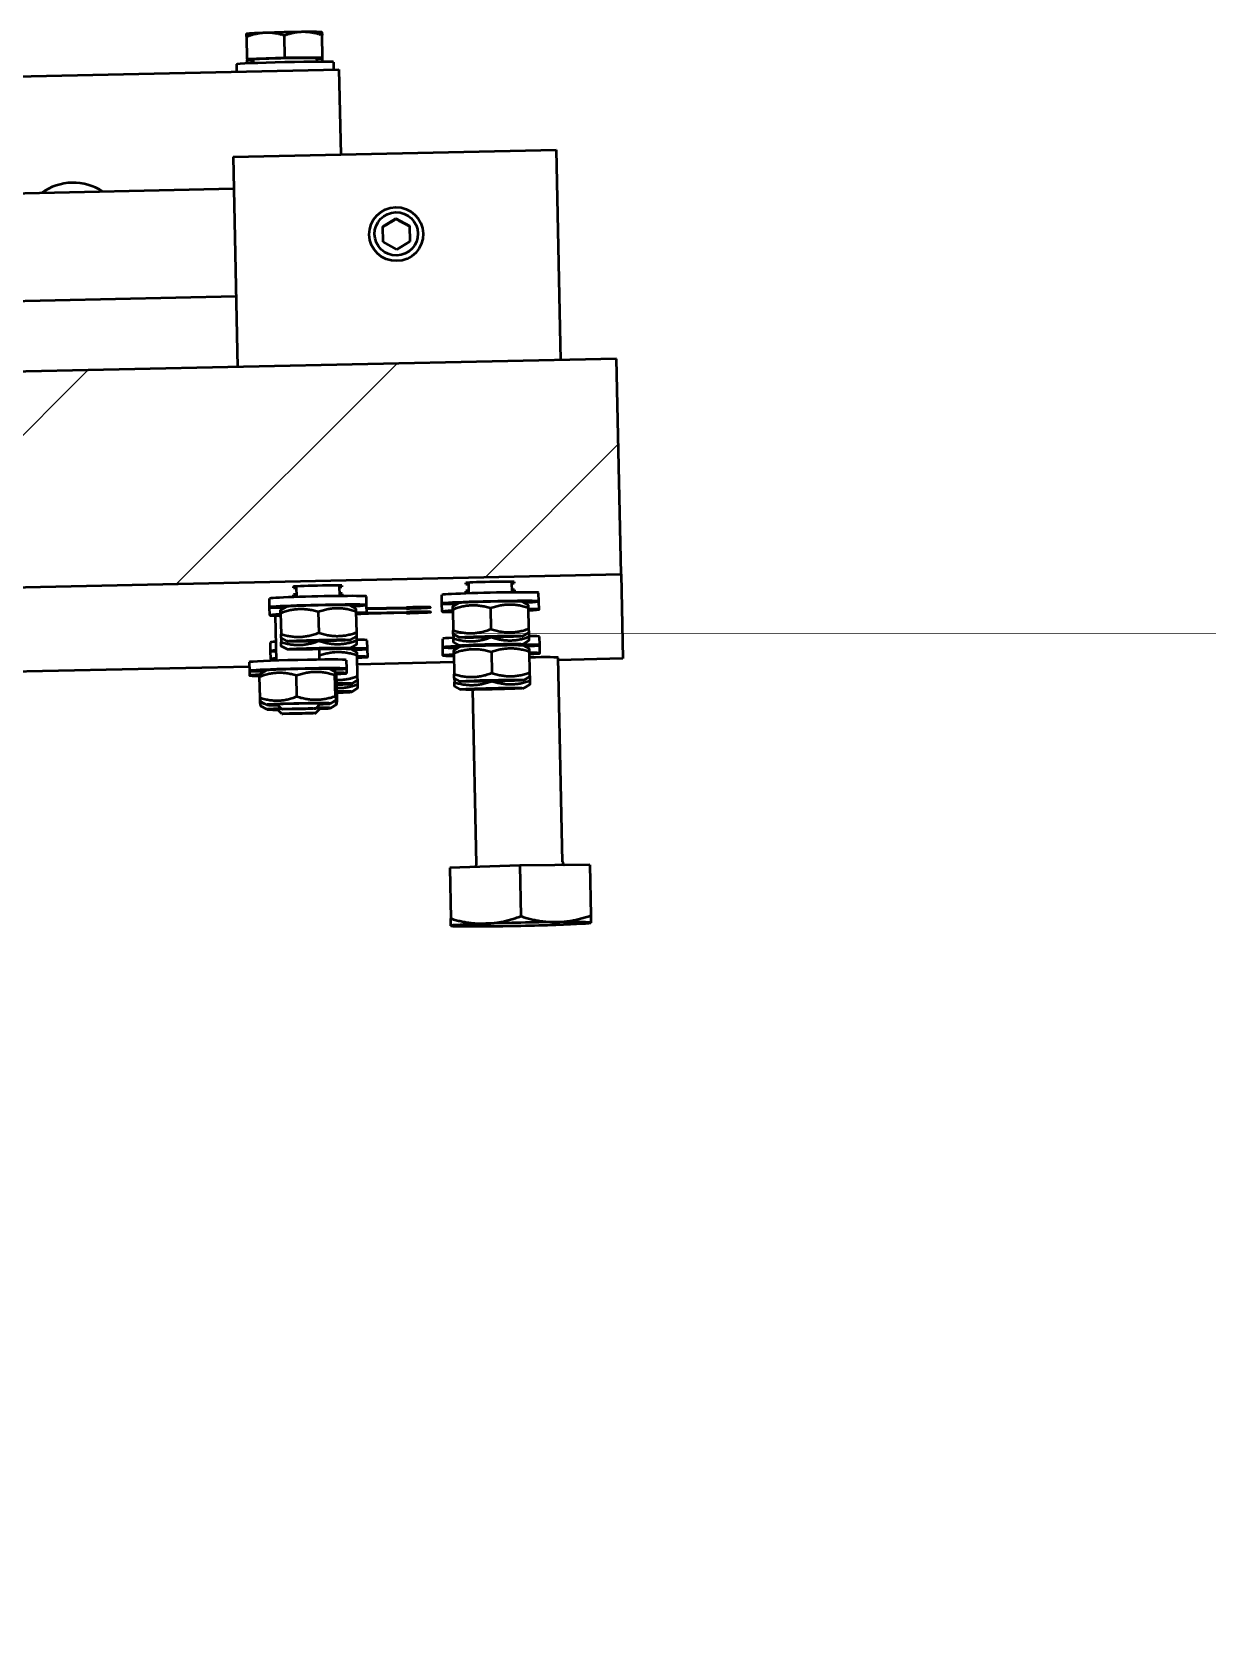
# Model space of a CAD drawing. Header units: millimetres. Extents: x 0 to 2625, y 0 to 1856.
# Drawn here: x 2114.5 to 2223.6, y 1189.2 to 1337.3 of the extents above; entities that cross this region are included whole.
import ezdxf

# ---------------------------------------------------------------- set-up
doc = ezdxf.new("R2010")
doc.units = ezdxf.units.MM
doc.header["$LTSCALE"] = 6.25
for name, color, linetype, lineweight in [('Hatch (ISO)', 7, 'Continuous', 18), ('Symbol (ISO)', 7, 'Continuous', 25), ('Visible (ISO)', 7, 'Continuous', 50)]:
    doc.layers.add(name, color=color, linetype=linetype, lineweight=lineweight)
doc.styles.add('Note Text (ISO)', font='tahoma.ttf')
doc.dimstyles.new('Default - Method 1b (ISO)$7', dxfattribs={"dimscale": 6.25, "dimtxt": 3.5, "dimasz": 2.5, "dimexe": 3.175, "dimexo": 0, "dimgap": 0.762, "dimtad": 1, "dimtoh": 1, "dimrnd": 1e-08, "dimtxsty": 'Note Text (ISO)', "dimcen": 0.09, "dimdle": 10, "dimclrd": 256, "dimclre": 256, "dimclrt": 256, "dimazin": 2, "dimtfac": 1, "dimtmove": 0, "dimatfit": 3, "dimfxl": 1, "dimtolj": 1, "dimlwd": -1, "dimlwe": -1, "dimarcsym": 0})

msp = doc.modelspace()

# ---------------------------------------------------------------- hatches: boundary and pattern name
at = {"layer": 'Hatch (ISO)'}
h = msp.add_hatch(dxfattribs=at)
h.set_pattern_fill('ANSI31', color=256, scale=158.75, style=0)
h.set_pattern_definition([(45, (0, 0), (-14.03165, 14.03165), [])])
h.paths.add_polyline_path([(2169.17, 1286.87), (2168.74, 1306.87), (1528.89, 1293.15), (1529.32, 1273.15)])

# ---------------------------------------------------------------- linework, layer by layer
at = {"layer": 'Visible (ISO)'}
for p, q in [((2134.39, 1337.07), (2134.39, 1337.07)), ((2134.44, 1334.71), (2134.4, 1336.8)), ((2137.94, 1334.83), (2137.9, 1336.92)), ((2141.39, 1337.22), (2141.39, 1337.22)), ((2141.44, 1334.86), (2141.4, 1336.95)), ((2137.94, 1334.83), (2134.44, 1334.71)), ((2134.44, 1334.71), (2134.44, 1334.63)), ((2134.45, 1334.33), (2134.44, 1334.63)), ((2134.44, 1334.63), (2134.99, 1334.63)), ((2134.99, 1334.68), (2135, 1334.35)), ((2141.44, 1334.86), (2137.94, 1334.83)), ((2140.89, 1334.81), (2140.9, 1334.48)), ((2140.89, 1334.76), (2141.44, 1334.78)), ((2141.44, 1334.78), (2141.44, 1334.86)), ((2141.45, 1334.48), (2141.44, 1334.78)), ((2142.45, 1334.44), (2142.47, 1333.75)), ((2112.97, 1333.12), (2142.97, 1333.76)), ((2133.45, 1334.25), (2133.47, 1333.56)), ((2142.97, 1333.76), (2143.13, 1325.86)), ((2133.14, 1325.65), (2163.13, 1326.29)), ((2133.14, 1325.65), (2133.56, 1306.12)), ((2163.13, 1326.29), (2163.55, 1306.76)), ((2133.2, 1322.67), (1959.01, 1318.93)), ((2147.03, 1319.18), (2148.26, 1319.93)), ((2148.26, 1319.93), (2149.53, 1319.23)), ((2148.26, 1319.86), (2148.26, 1319.93)), ((2147.06, 1317.74), (2147.03, 1319.18)), ((2149.53, 1319.23), (2149.56, 1317.79)), ((2148.33, 1317.04), (2147.06, 1317.74)), ((2149.56, 1317.79), (2148.33, 1317.04)), ((2133.42, 1312.67), (1959.22, 1308.94)), ((2168.74, 1306.87), (1528.89, 1293.15)), ((2169.17, 1286.87), (2168.74, 1306.87)), ((1529.32, 1273.15), (2169.17, 1286.87)), ((2138.75, 1285.61), (2138.74, 1285.72)), ((2138.99, 1285.74), (2139.02, 1284.75)), ((2142.99, 1285.83), (2143.01, 1284.84)), ((2143.24, 1285.81), (2143.25, 1285.71)), ((2154.74, 1285.95), (2154.74, 1286.06)), ((2154.99, 1286.09), (2155.01, 1285.1)), ((2158.99, 1286.17), (2159.01, 1285.18)), ((2159.24, 1286.16), (2159.24, 1286.05)), ((2169.17, 1286.87), (2169.34, 1279.03)), ((2136.53, 1283.82), (2136.52, 1284.61)), ((2138.76, 1284.86), (2138.76, 1284.97)), ((2143.26, 1285.06), (2143.26, 1284.96)), ((2145.53, 1284.01), (2145.52, 1284.81)), ((2152.53, 1284.16), (2152.51, 1284.96)), ((2152.55, 1283.41), (2152.53, 1284.16)), ((2154.08, 1284.19), (2153.54, 1283.86)), ((2154.76, 1285.2), (2154.76, 1285.31)), ((2159.26, 1285.41), (2159.26, 1285.3)), ((2159.98, 1284.32), (2160.54, 1284.01)), ((2161.53, 1284.35), (2161.51, 1285.15)), ((2161.55, 1283.6), (2161.53, 1284.35)), ((2136.55, 1283.06), (2136.53, 1283.82)), ((2137.05, 1283.03), (2137.14, 1278.84)), ((2138.09, 1283.85), (2137.54, 1283.52)), ((2137.55, 1283.25), (2137.59, 1281.31)), ((2141.05, 1283.37), (2141.09, 1281.43)), ((2143.98, 1283.98), (2144.54, 1283.67)), ((2144.55, 1283.4), (2144.59, 1281.46)), ((2149.24, 1283.27), (2144.55, 1283.17)), ((2145.55, 1283.26), (2145.53, 1284.01)), ((2145.54, 1283.71), (2149.23, 1283.79)), ((2149.23, 1283.69), (2145.54, 1283.62)), ((2145.55, 1283.28), (2149.24, 1283.36)), ((2153.54, 1283.59), (2153.59, 1281.65)), ((2157.04, 1283.71), (2157.08, 1281.77)), ((2160.54, 1283.74), (2160.58, 1281.8)), ((2144.05, 1280.77), (2144.59, 1281.1)), ((2144.59, 1281.1), (2144.6, 1280.71)), ((2153.59, 1281.3), (2153.6, 1280.9)), ((2154.15, 1280.99), (2153.59, 1281.3)), ((2158.67, 1281.09), (2158.69, 1281.12)), ((2160.05, 1281.12), (2160.59, 1281.45)), ((2160.59, 1281.45), (2160.6, 1281.05)), ((2136.62, 1279.74), (2136.61, 1280.54)), ((2136.64, 1278.99), (2136.62, 1279.74)), ((2137.6, 1280.95), (2137.6, 1280.56)), ((2138.16, 1280.65), (2137.6, 1280.95)), ((2138.17, 1279.9), (2137.61, 1280.2)), ((2139.53, 1280.68), (2139.51, 1280.7)), ((2141.12, 1279.9), (2141.14, 1278.93)), ((2142.67, 1280.75), (2142.7, 1280.77)), ((2144.07, 1280.02), (2144.61, 1280.35)), ((2144.07, 1279.9), (2144.63, 1279.6)), ((2145.62, 1279.93), (2145.6, 1280.73)), ((2145.64, 1279.18), (2145.62, 1279.93)), ((2152.62, 1280.09), (2152.6, 1280.88)), ((2152.63, 1279.33), (2152.62, 1280.09)), ((2154.17, 1280.24), (2153.61, 1280.55)), ((2154.17, 1280.12), (2153.63, 1279.79)), ((2155.53, 1281.02), (2155.5, 1281.05)), ((2157.13, 1279.64), (2157.17, 1277.7)), ((2160.06, 1280.37), (2160.61, 1280.7)), ((2160.06, 1280.25), (2160.62, 1279.94)), ((2160.63, 1279.67), (2160.67, 1277.73)), ((2161.62, 1280.28), (2161.6, 1281.08)), ((2161.63, 1279.53), (2161.62, 1280.28)), ((2134.65, 1278.28), (1783.58, 1270.75)), ((2134.64, 1278.7), (2134.66, 1277.9)), ((2143.64, 1278.9), (2143.66, 1278.1)), ((2144.63, 1279.33), (2144.67, 1277.39)), ((2153.65, 1278.69), (2144.65, 1278.5)), ((2153.63, 1279.52), (2153.67, 1277.58)), ((2163.74, 1260.15), (2163.33, 1279.11)), ((2169.34, 1279.03), (2163.34, 1278.9)), ((2134.66, 1277.9), (2134.67, 1277.47)), ((2135.64, 1275.39), (2135.6, 1277.33)), ((2136.21, 1277.94), (2135.66, 1277.6)), ((2139.06, 1275.51), (2139.02, 1277.45)), ((2142.11, 1278.07), (2142.66, 1277.76)), ((2142.64, 1275.55), (2142.6, 1277.49)), ((2142.79, 1275.47), (2142.75, 1277.41)), ((2143.66, 1278.1), (2143.67, 1277.67)), ((2144.14, 1276.7), (2144.68, 1277.03)), ((2144.68, 1277.03), (2144.69, 1276.64)), ((2153.68, 1277.22), (2153.69, 1276.83)), ((2154.24, 1276.92), (2153.68, 1277.22)), ((2155.62, 1276.95), (2155.59, 1276.97)), ((2158.76, 1277.02), (2158.78, 1277.04)), ((2160.13, 1277.04), (2160.68, 1277.37)), ((2160.68, 1277.37), (2160.69, 1276.98)), ((2135.65, 1274.97), (2135.64, 1275.39)), ((2142.18, 1274.86), (2142.73, 1275.2)), ((2142.8, 1275.04), (2142.79, 1275.47)), ((2144.15, 1275.95), (2144.7, 1276.28)), ((2154.26, 1276.17), (2153.7, 1276.47)), ((2155.74, 1259.97), (2155.4, 1276.14)), ((2160.15, 1276.29), (2160.69, 1276.62)), ((2136.28, 1274.74), (2135.73, 1275.04)), ((2136.29, 1274.31), (2135.73, 1274.61)), ((2137.67, 1274.34), (2137.23, 1274.76)), ((2137.68, 1273.91), (2137.24, 1274.33)), ((2140.81, 1274.4), (2141.23, 1274.84)), ((2140.82, 1273.98), (2141.24, 1274.41)), ((2142.19, 1274.43), (2142.74, 1274.77)), ((2142.65, 1275.12), (2142.65, 1275.15)), ((2159.75, 1259.82), (2153.25, 1259.6)), ((2153.25, 1259.6), (2153.35, 1254.88)), ((2166.25, 1259.88), (2159.75, 1259.82)), ((2159.75, 1259.82), (2159.85, 1255.1)), ((2166.25, 1259.88), (2166.35, 1255.16)), ((2166.36, 1254.5), (2166.36, 1254.5)), ((2153.37, 1254.22), (2153.37, 1254.22))]:
    msp.add_line(p, q, dxfattribs=at)
for centre, major_axis, ratio, start_param, end_param in [((2137.89, 1337.14), (-3.5, -0.08), 0.021443, 5.235988, 6.246028), ((2137.89, 1337.14), (3.5, 0.08), 0.021443, 1.047198, 2.094395), ((2137.89, 1337.14), (3.5, 0.08), 0.021443, 0.037157, 1.047198), ((2137.95, 1334.34), (-4.5, -0.1), 0.021443, 3.141593, 6.283185), ((2137.94, 1334.74), (2.95, 0.06), 0.021443, 0, 3.141593), ((2118.29, 1318.24), (-5, -0.11), 0.99977, 4.105418, 5.31936), ((2140.99, 1285.76), (-2.25, -0.05), 0.021443, 3.141593, 6.283185), ((2141, 1285.66), (-2.25, -0.05), 0.021443, 0, 0.475882), ((2141, 1285.66), (2.25, 0.05), 0.021443, 5.807303, 6.283185), ((2156.99, 1286.11), (-2.25, -0.05), 0.021443, 3.141593, 6.283185), ((2156.99, 1286), (-2.25, -0.05), 0.021443, 0, 0.475882), ((2156.99, 1286), (2.25, 0.05), 0.021443, 5.807303, 6.283185), ((2141.03, 1283.91), (4.5, 0.1), 0.021443, 5.464464, 10.243499), ((2141.02, 1284.71), (4.5, 0.1), 0.021443, 0, 3.141593), ((2141.01, 1285.01), (-2.25, -0.05), 0.021443, 5.807303, 6.283185), ((2141.01, 1284.91), (-2.25, -0.05), 0.021443, 0, 0.475882), ((2141.01, 1285.01), (2.25, 0.05), 0.021443, 0, 0.475882), ((2141.01, 1284.91), (2.25, 0.05), 0.021443, 5.807303, 6.283185), ((2157.03, 1284.25), (4.5, 0.1), 0.021443, 5.464464, 10.243499), ((2157.01, 1285.05), (4.5, 0.1), 0.021443, 0, 3.141593), ((2157.03, 1284.25), (-2.95, -0.06), 0.021443, 3.17875, 6.246028), ((2157.01, 1285.36), (-2.25, -0.05), 0.021443, 5.807303, 6.283185), ((2157.01, 1285.25), (-2.25, -0.05), 0.021443, 0, 0.475882), ((2157.01, 1285.36), (2.25, 0.05), 0.021443, 0, 0.475882), ((2157.01, 1285.25), (2.25, 0.05), 0.021443, 5.807303, 6.283185), ((2141.05, 1283.16), (-4.5, -0.1), 0.021443, 5.603511, 6.962859), ((2141.03, 1283.91), (-2.95, -0.06), 0.021443, 3.17875, 6.246028), ((2141.05, 1283.16), (4.5, 0.1), 0.021443, 5.603511, 6.962859), ((2149.23, 1283.74), (2.25, 0.05), 0.021443, 4.712389, 7.853982), ((2149.24, 1283.31), (2.25, 0.05), 0.021443, 4.712389, 7.853982), ((2157.05, 1283.5), (-4.5, -0.1), 0.021443, 5.603511, 6.962859), ((2157.05, 1283.5), (4.5, 0.1), 0.021443, 5.603511, 6.962859), ((2157.1, 1280.98), (4.5, 0.1), 0.021443, 0, 0.679674), ((2141.12, 1279.84), (-4.5, -0.1), 0.021443, 5.807303, 6.759068), ((2141.1, 1280.64), (-4.5, -0.1), 0.021443, 5.807303, 6.283185), ((2141.12, 1279.84), (2.95, 0.06), 0.021443, 0.037157, 1.386419), ((2141.12, 1279.84), (4.5, 0.1), 0.021443, 5.464464, 7.329654), ((2141.1, 1280.64), (4.5, 0.1), 0.021443, 0, 0.679674), ((2157.12, 1280.18), (-4.5, -0.1), 0.021443, 5.236717, 7.101906), ((2157.1, 1280.98), (-4.5, -0.1), 0.021443, 5.603511, 6.283185), ((2157.12, 1280.18), (-2.95, -0.06), 0.021443, 4.896766, 6.246028), ((2157.12, 1280.18), (2.95, 0.06), 0.021443, 0.037157, 1.386419), ((2157.12, 1280.18), (4.5, 0.1), 0.021443, 5.464464, 7.329654), ((2139.16, 1278), (-4.5, -0.1), 0.021443, 2.322871, 7.101906), ((2139.14, 1278.8), (-4.5, -0.1), 0.021443, 3.141593, 6.283185), ((2141.14, 1279.09), (-4.5, -0.1), 0.021443, 5.807303, 6.759068), ((2141.14, 1279.09), (4.5, 0.1), 0.021443, 5.603511, 6.962859), ((2157.13, 1279.43), (-4.5, -0.1), 0.021443, 5.603511, 6.962859), ((2157.13, 1279.43), (4.5, 0.1), 0.021443, 5.603511, 6.962859), ((2159.34, 1279.03), (4, 0.09), 0.021443, 0, 1.237934), ((2139.17, 1277.57), (-4.5, -0.1), 0.021443, 5.614726, 6.94254), ((2139.16, 1278), (-2.95, -0.06), 0.021443, 3.17875, 6.246028), ((2139.17, 1277.57), (4.5, 0.1), 0.021443, 5.620411, 6.954623), ((2141.19, 1276.64), (2.95, 0.06), 0.021443, 5.274428, 7.291942), ((2141.19, 1276.64), (2, 0.04), 0.021443, 5.616849, 6.949522), ((2141.21, 1275.89), (2.95, 0.06), 0.021443, 5.274428, 7.291942), ((2141.21, 1275.89), (2, 0.04), 0.021443, 5.616849, 6.949522), ((2139.23, 1274.8), (2.95, 0.06), 0.021443, 5.435937, 10.272026), ((2139.24, 1274.37), (-2.95, -0.06), 0.021443, 5.295493, 7.130434), ((2139.23, 1274.8), (2, 0.04), 0.021443, 6.261741, 9.446222), ((2139.24, 1274.37), (-2, -0.04), 0.021443, 5.637455, 6.30463), ((2139.24, 1274.37), (2, 0.04), 0.021443, 6.261741, 6.928916), ((2139.24, 1274.37), (2.95, 0.06), 0.021443, 5.435937, 7.270878), ((2159.86, 1254.36), (-6.5, -0.14), 0.021443, 4.188816, 5.235962), ((2159.86, 1254.36), (6.5, 0.14), 0.021443, 0, 1.047223), ((2159.86, 1254.36), (6.5, 0.14), 0.021443, 5.235962, 6.283185), ((2159.86, 1254.36), (-6.5, -0.14), 0.021443, 5.235962, 6.283185), ((2159.86, 1254.36), (-6.5, -0.14), 0.021443, 0, 1.047223), ((2159.86, 1254.36), (6.5, 0.14), 0.021443, 4.188816, 5.235962)]:
    msp.add_ellipse(centre, major_axis=major_axis, ratio=ratio, start_param=start_param, end_param=end_param, dxfattribs=at)
for centre, major_axis, ratio in [((2148.29, 1318.47), (2.5, 0.05), 0.99977), ((2148.29, 1318.49), (-2.01, -0.04), 0.99977), ((2157.1, 1281.06), (2.95, 0.06), 0.021443), ((2157.1, 1281.06), (2, 0.04), 0.021443), ((2157.1, 1281.06), (1.57, 0.03), 0.021443), ((2141.1, 1280.71), (2.95, 0.06), 0.021443), ((2141.12, 1279.96), (2.95, 0.06), 0.021443), ((2141.1, 1280.71), (2, 0.04), 0.021443), ((2141.12, 1279.96), (2, 0.04), 0.021443), ((2141.1, 1280.71), (1.57, 0.03), 0.021443), ((2157.11, 1280.31), (2.95, 0.06), 0.021443), ((2157.11, 1280.31), (2, 0.04), 0.021443), ((2157.19, 1276.98), (2.95, 0.06), 0.021443), ((2157.19, 1276.98), (2, 0.04), 0.021443), ((2157.19, 1276.98), (1.57, 0.03), 0.021443), ((2157.2, 1276.23), (2.95, 0.06), 0.021443), ((2157.2, 1276.23), (2, 0.04), 0.021443), ((2139.24, 1274.37), (-1.57, -0.03), 0.021443), ((2139.25, 1273.94), (-1.57, -0.03), 0.021443)]:
    msp.add_ellipse(centre, major_axis=major_axis, ratio=ratio, dxfattribs=at)
for points, weights in [([(2134.4, 1336.8), (2134.39, 1337.07), (2134.39, 1337.07)], [1, 1.03541270213, 1.0047437575]), ([(2136.14, 1337.17), (2135.33, 1337.14), (2134.4, 1336.8)], [1, 1.0379548493, 1]), ([(2137.9, 1336.92), (2136.95, 1337.2), (2136.14, 1337.17)], [1, 1.0379548493, 1]), ([(2139.64, 1337.25), (2138.83, 1337.24), (2137.9, 1336.92)], [1, 1.0379548493, 1]), ([(2141.4, 1336.95), (2140.45, 1337.25), (2139.64, 1337.25)], [1, 1.0379548493, 1]), ([(2141.39, 1337.22), (2141.39, 1337.22), (2141.4, 1336.95)], [1.0047437575, 1.03541270213, 1]), ([(2148.26, 1319.86), (2147.65, 1319.48), (2147.03, 1319.12)], [1, 1.15470053838, 1]), ([(2149.53, 1319.17), (2148.9, 1319.51), (2148.26, 1319.86)], [1, 1.15470053838, 1]), ([(2137.55, 1283.25), (2137.54, 1283.52), (2137.54, 1283.52)], [1, 1.07198648779, 1.07697832283]), ([(2141.05, 1283.37), (2139.28, 1283.89), (2137.55, 1283.25)], [1, 1.15470053838, 1]), ([(2144.55, 1283.4), (2142.78, 1283.97), (2141.05, 1283.37)], [1, 1.15470053838, 1]), ([(2144.54, 1283.67), (2144.54, 1283.67), (2144.55, 1283.4)], [1.07697832283, 1.07198648779, 1]), ([(2157.04, 1283.71), (2155.28, 1284.24), (2153.54, 1283.59)], [1, 1.15470053838, 1]), ([(2153.54, 1283.59), (2153.54, 1283.86), (2153.54, 1283.86)], [1, 1.07198648779, 1.07697832283]), ([(2160.54, 1283.74), (2158.78, 1284.31), (2157.04, 1283.71)], [1, 1.15470053838, 1]), ([(2160.54, 1284.01), (2160.54, 1284.01), (2160.54, 1283.74)], [1.07697832283, 1.07198648779, 1]), ([(2137.59, 1281.31), (2139.35, 1280.79), (2141.09, 1281.43)], [1, 1.15470053838, 1]), ([(2137.6, 1280.95), (2137.6, 1280.95), (2137.59, 1281.31)], [1.07697832283, 1.08271405059, 1]), ([(2141.09, 1281.43), (2142.85, 1280.86), (2144.59, 1281.46)], [1, 1.15470053838, 1]), ([(2144.59, 1281.46), (2144.59, 1281.1), (2144.59, 1281.1)], [1, 1.08271405059, 1.07697832283]), ([(2153.59, 1281.65), (2155.35, 1281.13), (2157.08, 1281.77)], [1, 1.15470053838, 1]), ([(2153.59, 1281.3), (2153.59, 1281.3), (2153.59, 1281.65)], [1.07697832283, 1.08271405059, 1]), ([(2157.08, 1281.77), (2158.85, 1281.21), (2160.58, 1281.8)], [1, 1.15470053838, 1]), ([(2160.58, 1281.8), (2160.59, 1281.45), (2160.59, 1281.45)], [1, 1.08271405059, 1.07697832283]), ([(2137.6, 1280.56), (2139.33, 1280.05), (2141.02, 1280.65)], [1, 1.15135345482, 1.00654933287]), ([(2137.61, 1280.2), (2137.61, 1280.2), (2137.6, 1280.56)], [1.07697832283, 1.08271405059, 1]), ([(2144.63, 1279.33), (2142.87, 1279.89), (2141.13, 1279.3)], [1, 1.15470053838, 1]), ([(2141.19, 1280.65), (2142.9, 1280.12), (2144.6, 1280.71)], [1.00654933287, 1.15135345482, 1]), ([(2144.6, 1280.71), (2144.61, 1280.35), (2144.61, 1280.35)], [1, 1.08271405059, 1.07697832283]), ([(2153.6, 1280.9), (2155.33, 1280.39), (2157.01, 1280.99)], [1, 1.15135345482, 1.00654933287]), ([(2153.61, 1280.55), (2153.61, 1280.55), (2153.6, 1280.9)], [1.07697832283, 1.08271405059, 1]), ([(2157.13, 1279.64), (2155.37, 1280.16), (2153.63, 1279.52)], [1, 1.15470053838, 1]), ([(2153.63, 1279.52), (2153.63, 1279.79), (2153.63, 1279.79)], [1, 1.07198648779, 1.07697832283]), ([(2160.63, 1279.67), (2158.87, 1280.24), (2157.13, 1279.64)], [1, 1.15470053838, 1]), ([(2157.19, 1280.99), (2158.89, 1280.47), (2160.6, 1281.05)], [1.00654933287, 1.15135345482, 1]), ([(2160.6, 1281.05), (2160.61, 1280.7), (2160.61, 1280.7)], [1, 1.08271405059, 1.07697832283]), ([(2160.62, 1279.94), (2160.62, 1279.94), (2160.63, 1279.67)], [1.07697832283, 1.07198648779, 1]), ([(2144.63, 1279.6), (2144.63, 1279.6), (2144.63, 1279.33)], [1.07697832283, 1.07198648779, 1]), ([(2139.02, 1277.45), (2137.3, 1277.98), (2135.6, 1277.33)], [1, 1.15470053838, 1]), ([(2135.6, 1277.33), (2135.63, 1277.59), (2135.66, 1277.6)], [1, 1.06666165666, 1.07587326802]), ([(2142.6, 1277.49), (2140.8, 1278.05), (2139.02, 1277.45)], [1, 1.15470053838, 1]), ([(2142.75, 1277.41), (2142.66, 1278.03), (2142.6, 1277.49)], [1, 1.15470053838, 1]), ([(2142.75, 1277.06), (2143.65, 1277.03), (2144.67, 1277.39)], [1.07642400175, 1.08581472641, 1]), ([(2144.67, 1277.39), (2144.68, 1277.03), (2144.68, 1277.03)], [1, 1.08271405059, 1.07697832283]), ([(2153.67, 1277.58), (2155.43, 1277.06), (2157.17, 1277.7)], [1, 1.15470053838, 1]), ([(2153.68, 1277.22), (2153.68, 1277.22), (2153.67, 1277.58)], [1.07697832283, 1.08271405059, 1]), ([(2153.69, 1276.83), (2155.42, 1276.32), (2157.1, 1276.92)], [1, 1.15135345482, 1.00654933287]), ([(2153.7, 1276.47), (2153.7, 1276.47), (2153.69, 1276.83)], [1.07697832283, 1.08271405059, 1]), ([(2157.17, 1277.7), (2158.93, 1277.13), (2160.67, 1277.73)], [1, 1.15470053838, 1]), ([(2157.27, 1276.92), (2158.98, 1276.39), (2160.69, 1276.98)], [1.00654933287, 1.15135345482, 1]), ([(2160.67, 1277.73), (2160.68, 1277.37), (2160.68, 1277.37)], [1, 1.08271405059, 1.07697832283]), ([(2160.69, 1276.98), (2160.69, 1276.62), (2160.69, 1276.62)], [1, 1.08271405059, 1.07697832283]), ([(2135.64, 1275.39), (2137.37, 1274.87), (2139.06, 1275.51)], [1, 1.15470053838, 1]), ([(2135.73, 1275.04), (2135.69, 1275.06), (2135.64, 1275.39)], [1.07735024573, 1.07739286571, 1]), ([(2139.06, 1275.51), (2140.86, 1274.95), (2142.64, 1275.55)], [1, 1.15470053838, 1]), ([(2142.64, 1275.55), (2142.72, 1274.93), (2142.79, 1275.47)], [1, 1.15470053838, 1]), ([(2142.77, 1276.31), (2143.67, 1276.28), (2144.69, 1276.64)], [1.07642400175, 1.08581472641, 1]), ([(2144.69, 1276.64), (2144.7, 1276.28), (2144.7, 1276.28)], [1, 1.08271405059, 1.07697832283]), ([(2135.65, 1274.97), (2135.87, 1274.9), (2136.07, 1274.85)], [1, 1.01681797036, 1.02997927436]), ([(2135.73, 1274.61), (2135.7, 1274.63), (2135.65, 1274.97)], [1.07735024573, 1.07739286571, 1]), ([(2137.13, 1274.71), (2137.2, 1274.71), (2137.28, 1274.71)], [1.07557334199, 1.07667265222, 1.07709186538]), ([(2142.55, 1275.09), (2142.6, 1275.11), (2142.65, 1275.12)], [1.00677842733, 1.00346690865, 1]), ([(2142.65, 1275.12), (2142.73, 1274.5), (2142.8, 1275.04)], [1, 1.15470053838, 1]), ([(2153.37, 1254.22), (2153.37, 1254.26), (2153.35, 1254.88)], [1, 1.03979481455, 1.00354456497]), ([(2153.35, 1254.88), (2155.11, 1254.36), (2156.61, 1254.41)], [1.00354456497, 1.03979481455, 1]), ([(2156.61, 1254.41), (2158.12, 1254.46), (2159.85, 1255.1)], [1, 1.03979166106, 1.00355030969]), ([(2159.85, 1255.1), (2161.6, 1254.54), (2163.11, 1254.55)], [1.00355030969, 1.03979166106, 1]), ([(2163.11, 1254.55), (2164.62, 1254.57), (2166.35, 1255.16)], [1, 1.03979481455, 1.00354456497]), ([(2166.35, 1255.16), (2166.36, 1254.54), (2166.36, 1254.5)], [1.00354456497, 1.03979481455, 1]), ([(2166.36, 1254.5), (2166.36, 1254.5), (2166.36, 1254.5)], [1, 1.0026609158, 1.00498183049]), ([(2153.37, 1254.22), (2153.37, 1254.22), (2153.37, 1254.22)], [1.00498183049, 1.0026609158, 1])]:
    msp.add_rational_spline(points, weights, degree=2, dxfattribs=at)
for points, knots in [([(2155.62, 1259.68), (2155.64, 1259.7), (2155.66, 1259.72), (2155.7, 1259.77), (2155.72, 1259.82), (2155.74, 1259.91), (2155.74, 1259.94), (2155.74, 1259.97)], [6.26025117, 6.26025117, 6.26025117, 6.26025117, 6.26766384, 6.26766384, 6.27761019, 6.27761019, 6.28318531, 6.28318531, 6.28318531, 6.28318531]), ([(2163.74, 1260.15), (2163.74, 1260.1), (2163.75, 1260.06), (2163.78, 1259.98), (2163.8, 1259.95), (2163.84, 1259.89), (2163.86, 1259.87), (2163.87, 1259.86)], [3.14159265, 3.14159265, 3.14159265, 3.14159265, 3.14864444, 3.14864444, 3.1563968, 3.1563968, 3.16452679, 3.16452679, 3.16452679, 3.16452679])]:
    msp.add_open_spline(points, degree=3, knots=knots, dxfattribs=at)

# ---------------------------------------------------------------- leaders
at = {"layer": 'Symbol (ISO)', "annotation_type": 0, "has_hookline": 1, "hookline_direction": 0}
for points, text_width in [([(1775.03, 1315.86), (1888.65, 965.55), (1904.27, 965.55)], 538.53), ([(1785.03, 1316.07), (1864.34, 1171.87), (1879.97, 1171.87)], 475.24)]:
    msp.add_leader(points, dimstyle='Default - Method 1b (ISO)$7', override={"dimtad": 0}, dxfattribs=dict(at, text_width=text_width))

doc.saveas('drawing.dxf')
